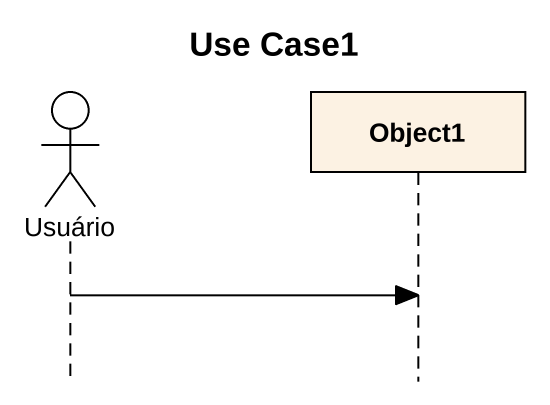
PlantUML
@startuml
title Use Case1
hide footbox
actor Usuário
participant Object1

Usuário -> Object1
@enduml
